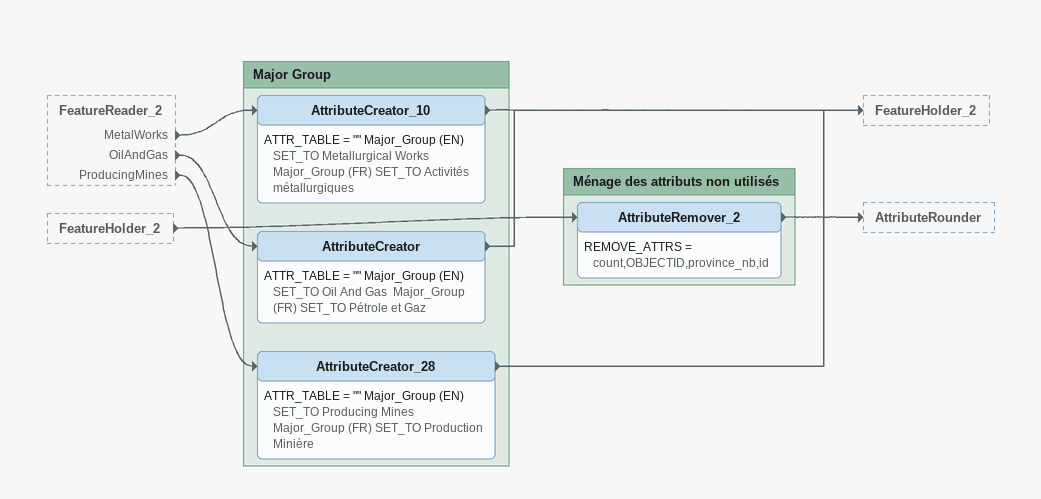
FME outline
FeatureReader_2 [outside]
    MetalWorks -> AttributeCreator_10
    OilAndGas -> AttributeCreator
    ProducingMines -> AttributeCreator_28
FeatureHolder_2 [outside]
    -> AttributeRemover_2

Bookmark: Major Group
AttributeCreator_10
    ATTR_TABLE = "" Major_Group (EN) SET_TO Metallurgical Works  Major_Group (FR) SET_TO Activités métallurgiques
    -> FeatureHolder_2
AttributeCreator
    ATTR_TABLE = "" Major_Group (EN) SET_TO Oil And Gas  Major_Group (FR) SET_TO Pétrole et Gaz
    -> FeatureHolder_2
AttributeCreator_28
    ATTR_TABLE = "" Major_Group (EN) SET_TO Producing Mines  Major_Group (FR) SET_TO Production Minière
    -> FeatureHolder_2

Bookmark: Ménage des attributs non utilisés
AttributeRemover_2
    REMOVE_ATTRS = count,OBJECTID,province_nb,id
    -> AttributeRounder
